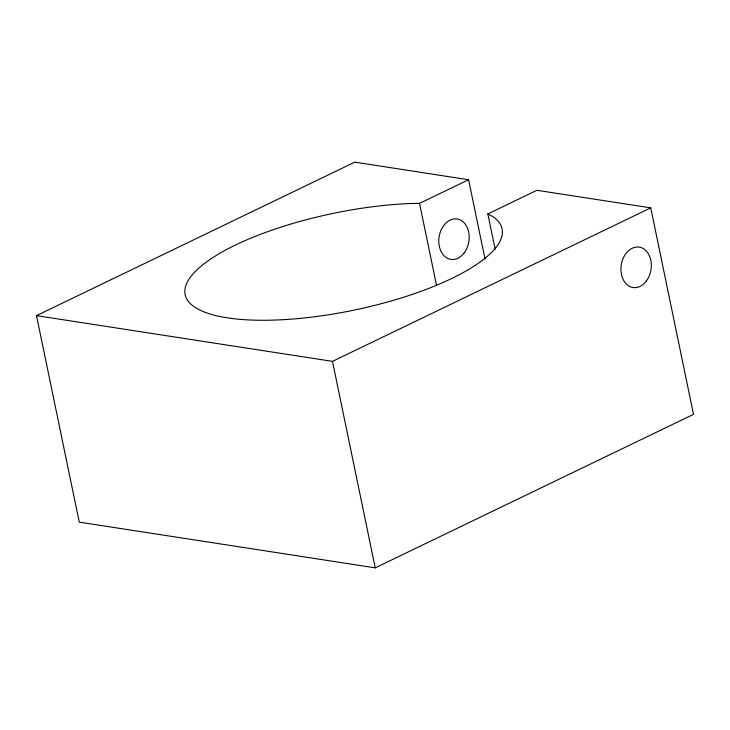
<?xml version="1.0" encoding="UTF-8"?>
<svg xmlns="http://www.w3.org/2000/svg" width="730" height="730" viewBox="0 0 730 730"><rect width="100%" height="100%" fill="white"/><g stroke="black" fill="none" stroke-linecap="round" stroke-linejoin="round"><path stroke-width="1.09" d="M495.205 249.487L487.85 213.936L536.897 190.284L650.74 207.868L693.5 414.357L375.238 567.849L79.26 522.133L36.5 315.643L354.762 162.151L468.596 179.735L485.012 258.977M487.85 213.936L492.44 216.326A161.85 49.476 -11.7 0 1 358.622 309.146A161.85 49.476 -11.7 0 1 187.026 282.647A161.85 49.476 -11.7 0 1 409.667 203.542L419.54 203.387L468.596 179.735M36.5 315.643L332.478 361.359L650.74 207.868M419.54 203.387L436.567 285.585M332.478 361.359L375.238 567.849M646.388 280.986A20.44 15.065 -81.2 0 0 640.712 247.452A20.44 15.065 -81.2 0 0 621.276 273.54A20.44 15.065 -81.2 0 0 646.388 280.986M464.253 252.854A20.44 15.065 -81.2 0 0 458.568 219.319A20.44 15.065 -81.2 0 0 439.132 245.408A20.44 15.065 -81.2 0 0 464.253 252.854"/></g></svg>
